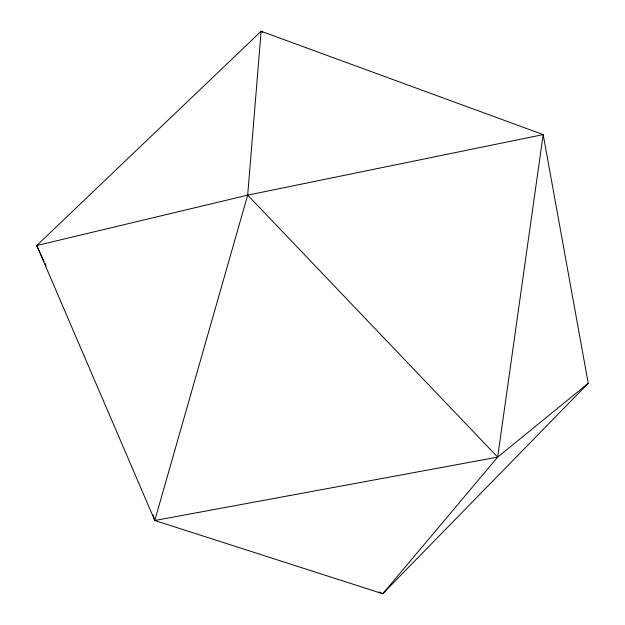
<?xml version="1.0" encoding="UTF-8"?>
<svg xmlns="http://www.w3.org/2000/svg" width="625" height="625" viewBox="0 0 625 625"><rect width="100%" height="100%" fill="white"/><g stroke="black" fill="none" stroke-linecap="round" stroke-linejoin="round"><path stroke-width="0.94" d="M588.242 383.305L497.664 457.125L154.781 520.492L247.68 195.141L261.125 31.25L543.18 134.586L588.242 383.305L382.742 593.75L154.781 520.492L36.758 245.547L261.125 31.25L262.75 32.328M379.281 591.977L382.742 593.75L497.664 457.125L543.18 134.586L247.68 195.141L36.758 245.547L44.086 261.508M247.68 195.141L497.664 457.125M44.898 263.281L46.125 265.945M153.102 514.875L154.781 520.492"/></g></svg>
